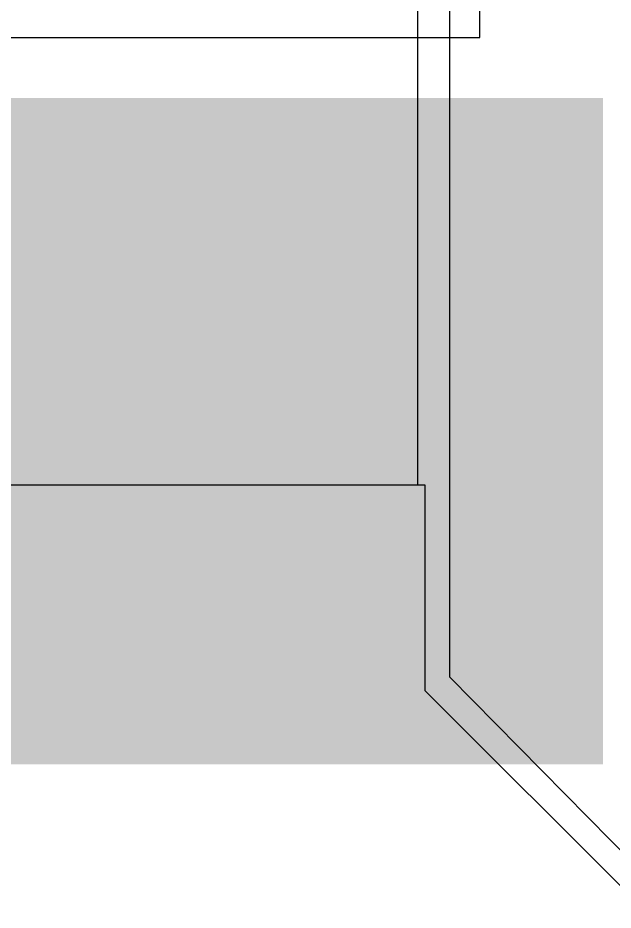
# Model space of a CAD drawing. Header units: inches. Extents: x 0 to 5379, y 0 to 5429.
# Drawn here: x 292.32 to 306.44, y 137.29 to 158.45 of the extents above; entities that cross this region are included whole.
import ezdxf

# ---------------------------------------------------------------- set-up
doc = ezdxf.new("R2010")
doc.units = ezdxf.units.IN
for name, color, linetype in [('Bottom Layer', 5, 'Continuous'), ('Bottom Solder', 6, 'Continuous'), ('Top Layer', 1, 'Continuous')]:
    doc.layers.add(name, color=color, linetype=linetype)

msp = doc.modelspace()

# ---------------------------------------------------------------- hatches: boundary and pattern name
at = {"layer": 'Bottom Solder'}
for points in [[(191.321, 149.166), (306.197, 149.166), (306.197, 156.552), (191.321, 156.552)], [(248.535, 140.75), (306.197, 140.75), (306.197, 156.552), (248.535, 156.552)]]:
    msp.add_hatch(color=6, dxfattribs=at).paths.add_polyline_path(points)

# ---------------------------------------------------------------- linework, layer by layer
at = {"layer": 'Bottom Layer'}
for p, q in [((303.276, 157.988), (303.276, 218.872)), ((237.642, 157.988), (303.276, 157.988))]:
    msp.add_line(p, q, dxfattribs=at)
at = {"layer": 'Top Layer'}
for p, q in [((302.565, 142.818), (302.565, 194.31)), ((301.796, 184.887), (301.796, 147.371)), ((301.981, 147.371), (0.381, 147.371)), ((301.796, 147.371), (241.63, 147.371)), ((301.981, 142.494), (301.981, 147.371)), ((307.912, 137.389), (302.565, 142.818)), ((307.604, 136.871), (301.981, 142.494))]:
    msp.add_line(p, q, dxfattribs=at)

doc.saveas('drawing.dxf')
